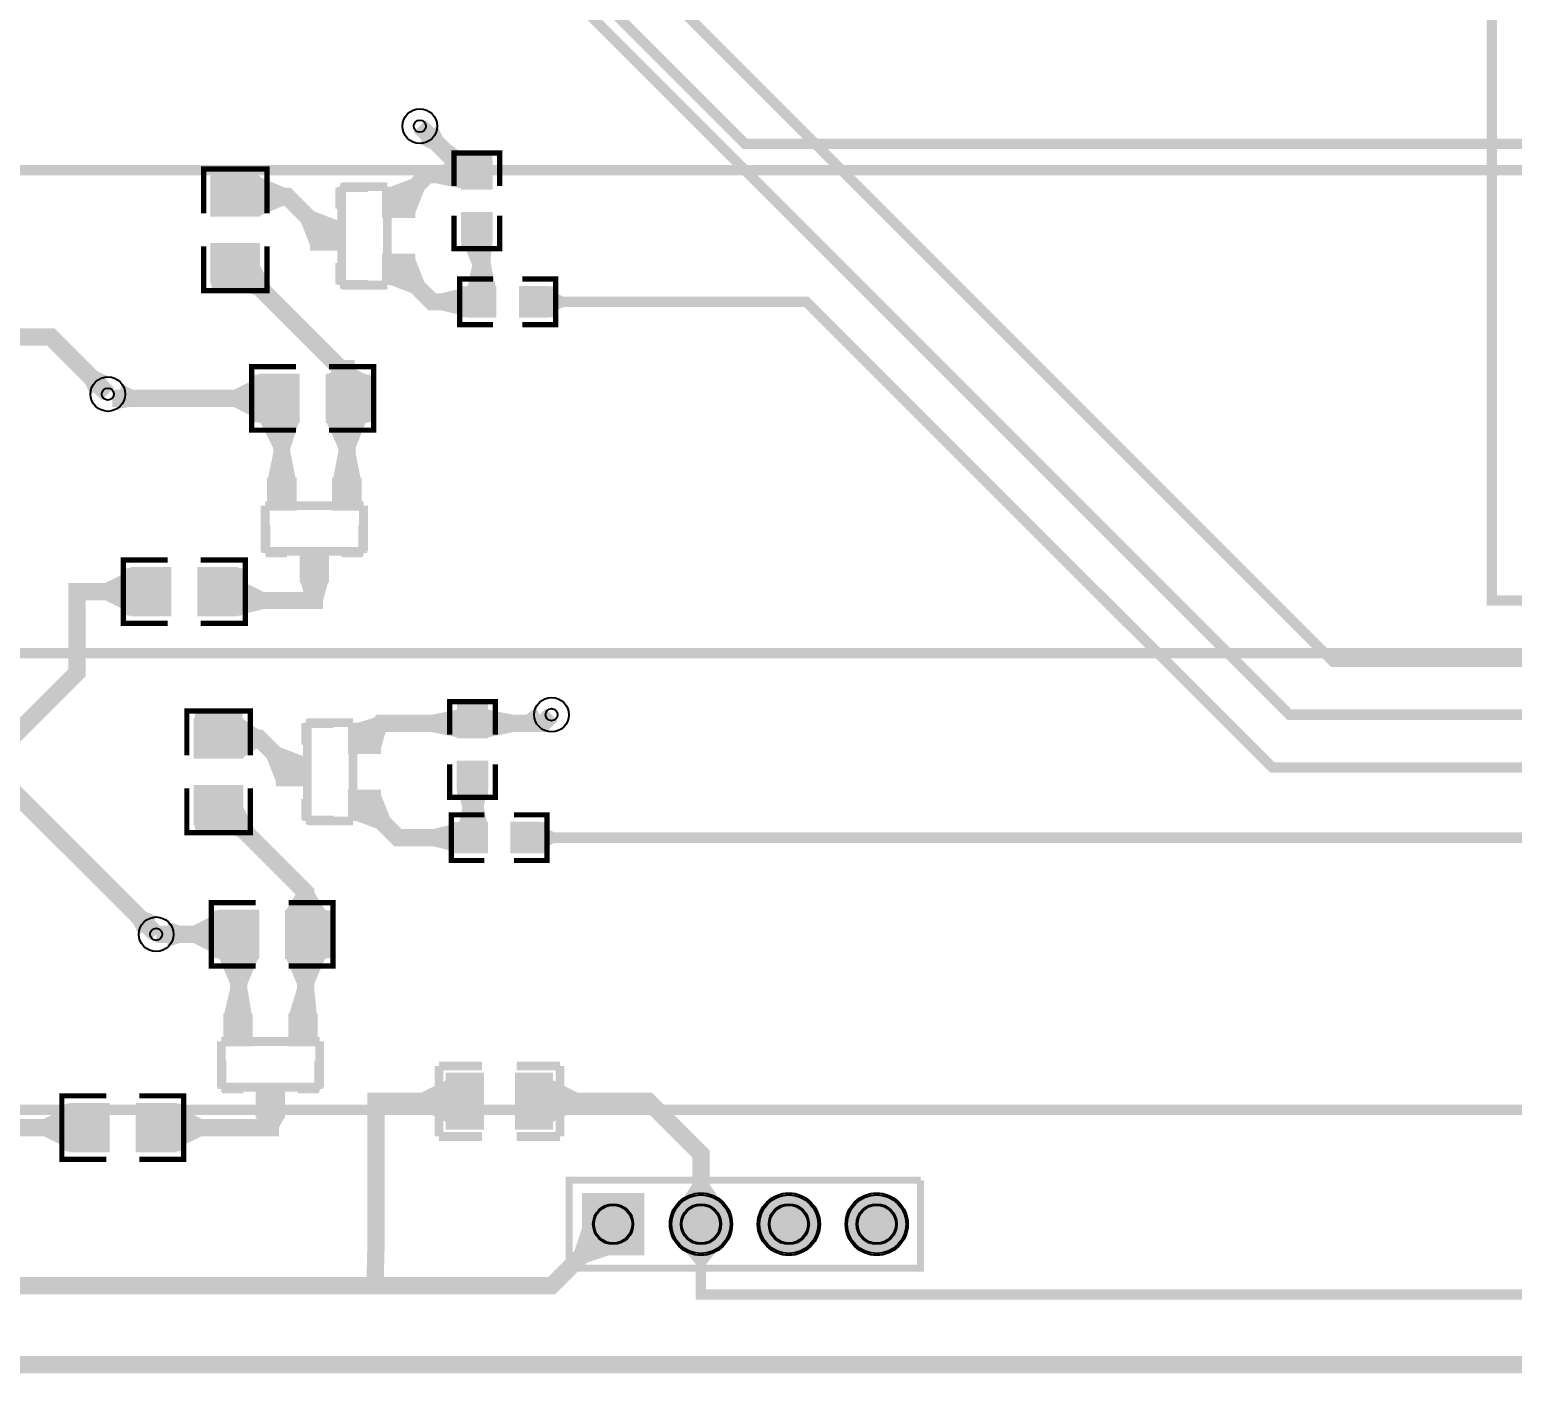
# Model space of a CAD drawing. Header units: millimetres. Extents: x 1 to 169, y 35 to 120.
# Drawn here: x 38.51 to 81.37, y 35.06 to 73.91 of the extents above; entities that cross this region are included whole.
import ezdxf

# ---------------------------------------------------------------- set-up
doc = ezdxf.new("R2010")
doc.units = ezdxf.units.MM
for name, color, linetype, true_color in [('BoardOutline', 7, 'Continuous', 0xff00ff), ('BottomLayer', 7, 'Continuous', 0x0000ff), ('BottomSolderLayer', 7, 'Continuous', 0xaa00ff), ('Document', 7, 'Continuous', 0xffffff), ('Hole', 7, 'Continuous', 0x000000), ('Multi-Layer', 7, 'Continuous', 0xc0c0c0), ('TopLayer', 7, 'Continuous', 0xff0000), ('TopPasterLayer', 7, 'Continuous', 0x808080), ('TopSilkLayer', 7, 'Continuous', 0xffff00), ('TopSolderLayer', 7, 'Continuous', 0x800080)]:
    doc.layers.add(name, color=color, linetype=linetype, true_color=true_color)

msp = doc.modelspace()

# ---------------------------------------------------------------- hatches: boundary and pattern name
at = {"layer": 'BottomLayer'}
for points in [[(40.268, 63.342), (40.798, 63.872), (40.463, 64.031), (40.109, 63.678)], [(41.665, 47.721), (42.195, 48.251), (41.86, 48.41), (41.506, 48.057)]]:
    msp.add_hatch(color=256, dxfattribs=at).paths.add_polyline_path(points)
at = {"layer": 'BottomSolderLayer'}
for points in [[(54.471, 40.271), (56.273, 40.271), (56.273, 38.469), (54.471, 38.469)], [(57.011, 39.37, 1), (58.813, 39.37, 1)], [(59.551, 39.37, 1), (61.353, 39.37, 1)], [(62.091, 39.37, 1), (63.893, 39.37, 1)]]:
    msp.add_hatch(color=256, dxfattribs=at).paths.add_polyline_path(points)
at = {"layer": 'Multi-Layer'}
for points in [[(54.522, 40.22), (56.222, 40.22), (56.222, 38.52), (54.522, 38.52)], [(57.062, 39.37, 1), (58.762, 39.37, 1)], [(59.602, 39.37, 1), (61.302, 39.37, 1)], [(62.142, 39.37, 1), (63.842, 39.37, 1)]]:
    msp.add_hatch(color=256, dxfattribs=at).paths.add_polyline_path(points)
at = {"layer": 'TopLayer'}
for points in [[(49.753, 70.621), (50.283, 71.151), (50.442, 70.816), (50.089, 70.462)], [(51.003, 69.311), (51.295, 70.118), (50.669, 70.589), (50.48, 70.07)], [(51.003, 69.311), (51.003, 70.118), (50.253, 69.965), (50.253, 69.465)], [(51.867, 69.311), (51.003, 69.311), (51.003, 70.118), (51.867, 70.118)], [(43.762, 68.522), (45.139, 68.522), (45.139, 69.654), (43.762, 69.654)], [(45.139, 68.522), (45.139, 69.654), (45.889, 69.338), (45.889, 68.838)], [(48.725, 69.285), (49.624, 68.532), (49.912, 69.269), (49.527, 69.591)], [(48.725, 68.485), (48.725, 69.285), (49.624, 69.285), (49.624, 68.485)], [(46.642, 67.592), (47.541, 68.345), (46.739, 68.652), (46.354, 68.329)], [(51.867, 68.611), (51.003, 68.611), (51.003, 67.805), (51.867, 67.805)], [(46.642, 67.545), (46.642, 68.345), (47.541, 68.345), (47.541, 67.545)], [(43.762, 67.722), (45.139, 67.722), (45.139, 66.589), (43.762, 66.589)], [(51.003, 67.805), (51.867, 67.805), (51.821, 67.055), (51.321, 67.055)], [(48.725, 66.605), (48.725, 67.405), (49.624, 67.405), (49.624, 66.605)], [(49.624, 67.358), (48.725, 66.605), (49.527, 66.299), (49.912, 66.621)], [(45.139, 67.136), (44.014, 66.589), (45.012, 66.24), (45.488, 66.472)], [(51.168, 66.472), (51.974, 66.472), (51.821, 67.222), (51.321, 67.222)], [(51.168, 65.608), (51.168, 66.472), (50.418, 66.29), (50.418, 65.79)], [(51.974, 66.472), (51.974, 65.608), (51.168, 65.608), (51.168, 66.472)], [(52.674, 66.472), (52.674, 65.608), (53.481, 65.608), (53.481, 66.472)], [(53.481, 65.665), (53.481, 66.415), (53.931, 66.19), (53.931, 65.89)], [(45.154, 62.621), (45.154, 63.871), (44.404, 63.496), (44.404, 62.996)], [(46.286, 63.935), (46.286, 62.558), (45.154, 62.558), (45.154, 63.935)], [(48.219, 63.935), (47.086, 63.935), (47.403, 64.108), (47.903, 64.108)], [(47.086, 63.935), (47.086, 62.558), (48.219, 62.558), (48.219, 63.935)], [(41.162, 63.68), (41.022, 62.943), (41.388, 62.996), (41.483, 63.496)], [(46.286, 62.558), (45.171, 62.558), (45.546, 61.808), (46.046, 61.808)], [(47.086, 62.558), (48.219, 62.558), (47.926, 61.808), (47.426, 61.808)], [(45.396, 60.927), (46.196, 60.927), (46.046, 61.677), (45.546, 61.677)], [(47.276, 60.927), (48.076, 60.927), (47.926, 61.677), (47.426, 61.677)], [(46.196, 60.028), (45.396, 60.028), (45.396, 60.927), (46.196, 60.927)], [(48.076, 60.028), (47.276, 60.028), (47.276, 60.927), (48.076, 60.927)], [(47.136, 57.945), (46.336, 57.945), (46.336, 58.844), (47.136, 58.844)], [(42.576, 58.347), (42.576, 56.97), (41.443, 56.97), (41.443, 58.347)], [(43.376, 58.347), (43.376, 56.97), (44.508, 56.97), (44.508, 58.347)], [(41.443, 57.033), (41.443, 58.283), (40.693, 57.908), (40.693, 57.408)], [(44.508, 56.97), (44.508, 58.029), (45.258, 57.654), (45.258, 57.154)], [(47.136, 57.945), (46.336, 57.945), (46.486, 57.404), (46.986, 57.404)], [(47.734, 53.791), (48.633, 53.038), (48.818, 53.671), (48.449, 54.009)], [(50.876, 53.445), (50.876, 54.251), (50.126, 54.098), (50.126, 53.598)], [(51.74, 53.445), (50.876, 53.445), (50.876, 54.251), (51.74, 54.251)], [(51.74, 54.251), (51.74, 53.445), (52.49, 53.598), (52.49, 54.098)], [(53.427, 53.631), (53.147, 54.327), (52.862, 54.098), (53.063, 53.598)], [(43.279, 52.851), (44.656, 52.851), (44.656, 53.984), (43.279, 53.984)], [(44.656, 52.851), (44.656, 53.984), (45.135, 53.667), (45.135, 53.167)], [(47.734, 52.991), (47.734, 53.791), (48.633, 53.791), (48.633, 52.991)], [(45.652, 52.098), (46.551, 52.851), (45.748, 53.158), (45.363, 52.835)], [(45.652, 52.051), (45.652, 52.851), (46.551, 52.851), (46.551, 52.051)], [(51.74, 52.745), (50.876, 52.745), (50.876, 51.938), (51.74, 51.938)], [(43.279, 52.051), (44.656, 52.051), (44.656, 50.919), (43.279, 50.919)], [(47.734, 51.111), (47.734, 51.911), (48.633, 51.911), (48.633, 51.111)], [(48.633, 51.864), (47.734, 51.111), (48.537, 50.805), (48.922, 51.127)], [(50.876, 51.938), (51.74, 51.938), (51.575, 51.188), (51.075, 51.188)], [(44.656, 51.465), (43.532, 50.919), (44.529, 50.57), (45.005, 50.801)], [(50.922, 50.978), (51.729, 50.978), (51.575, 51.728), (51.075, 51.728)], [(50.922, 50.114), (50.922, 50.978), (50.172, 50.796), (50.172, 50.296)], [(51.729, 50.978), (51.729, 50.114), (50.922, 50.114), (50.922, 50.978)], [(52.429, 50.978), (52.429, 50.114), (53.235, 50.114), (53.235, 50.978)], [(53.235, 50.171), (53.235, 50.921), (53.685, 50.696), (53.685, 50.396)], [(47.048, 48.441), (45.916, 48.441), (46.232, 48.97), (46.732, 48.97)], [(45.116, 48.441), (45.116, 47.064), (43.983, 47.064), (43.983, 48.441)], [(45.916, 48.441), (45.916, 47.064), (47.048, 47.064), (47.048, 48.441)], [(42.495, 47.377), (42.495, 48.127), (42.845, 48.002), (42.845, 47.502)], [(43.983, 47.127), (43.983, 48.377), (43.233, 48.002), (43.233, 47.502)], [(45.116, 47.064), (43.983, 47.064), (44.3, 46.314), (44.8, 46.314)], [(45.916, 47.064), (47.048, 47.064), (46.732, 46.314), (46.232, 46.314)], [(44.126, 45.433), (44.926, 45.433), (44.8, 46.183), (44.3, 46.183)], [(46.006, 45.433), (46.806, 45.433), (46.732, 46.183), (46.232, 46.183)], [(44.926, 44.534), (44.126, 44.534), (44.126, 45.433), (44.926, 45.433)], [(46.806, 44.534), (46.006, 44.534), (46.006, 45.433), (46.806, 45.433)], [(45.866, 42.451), (45.066, 42.451), (45.066, 43.35), (45.866, 43.35)], [(50.586, 42.301), (50.586, 43.551), (49.836, 43.176), (49.836, 42.676)], [(51.586, 42.151), (50.586, 42.151), (50.586, 43.701), (51.586, 43.701)], [(53.586, 42.151), (52.586, 42.151), (52.586, 43.701), (53.586, 43.701)], [(53.586, 43.551), (53.586, 42.301), (54.336, 42.676), (54.336, 43.176)], [(39.665, 41.539), (39.665, 42.789), (38.915, 42.414), (38.915, 41.914)], [(40.798, 42.853), (40.798, 41.476), (39.665, 41.476), (39.665, 42.853)], [(41.598, 42.853), (41.598, 41.476), (42.73, 41.476), (42.73, 42.853)], [(42.73, 41.539), (42.73, 42.789), (43.48, 42.414), (43.48, 41.914)], [(45.866, 42.451), (45.066, 42.451), (45.216, 42.164), (45.716, 42.164)], [(58.55, 39.932), (57.275, 39.932), (57.662, 40.527), (58.162, 40.527)], [(55.406, 38.52), (54.522, 39.404), (54.257, 38.608), (54.61, 38.255)], [(58.55, 38.808), (57.275, 38.808), (57.762, 38.213), (58.062, 38.213)]]:
    msp.add_hatch(color=256, dxfattribs=at).paths.add_polyline_path(points)
at = {"layer": 'TopPasterLayer'}
for points in [[(50.985, 70.261), (50.985, 69.411), (51.035, 69.361), (51.285, 69.361), (51.285, 69.661), (51.585, 69.661), (51.585, 69.361), (51.835, 69.361), (51.885, 69.411), (51.885, 70.261), (51.835, 70.311), (51.035, 70.311)], [(43.81, 69.822), (45.09, 69.822), (45.14, 69.772), (45.14, 68.622), (45.09, 68.572), (44.68, 68.567), (44.68, 69.017), (44.23, 69.017), (44.23, 68.577), (43.81, 68.572), (43.76, 68.622), (43.76, 69.772)], [(48.725, 68.485), (48.725, 69.285), (49.624, 69.285), (49.624, 68.485)], [(46.642, 67.545), (46.642, 68.345), (47.541, 68.345), (47.541, 67.545)], [(51.035, 68.561), (51.285, 68.561), (51.285, 68.261), (51.585, 68.261), (51.585, 68.561), (51.835, 68.561), (51.885, 68.511), (51.885, 67.661), (51.835, 67.611), (51.035, 67.611), (50.985, 67.661), (50.985, 68.511)], [(43.81, 67.672), (44.23, 67.672), (44.23, 67.227), (44.68, 67.227), (44.68, 67.667), (45.09, 67.672), (45.14, 67.622), (45.14, 66.472), (45.09, 66.422), (43.81, 66.422), (43.76, 66.472), (43.76, 67.622)], [(48.725, 66.605), (48.725, 67.405), (49.624, 67.405), (49.624, 66.605)], [(51.024, 65.59), (51.874, 65.59), (51.924, 65.64), (51.924, 65.89), (51.624, 65.89), (51.624, 66.19), (51.924, 66.19), (51.924, 66.44), (51.874, 66.49), (51.024, 66.49), (50.974, 66.44), (50.974, 65.64)], [(52.724, 65.64), (52.724, 65.89), (53.024, 65.89), (53.024, 66.19), (52.724, 66.19), (52.724, 66.44), (52.774, 66.49), (53.624, 66.49), (53.674, 66.44), (53.674, 65.64), (53.624, 65.59), (52.774, 65.59)], [(46.236, 63.886), (46.236, 63.466), (45.791, 63.466), (45.791, 63.016), (46.231, 63.016), (46.236, 62.606), (46.186, 62.556), (45.036, 62.556), (44.986, 62.606), (44.986, 63.886), (45.036, 63.936), (46.186, 63.936)], [(48.386, 63.886), (48.386, 62.606), (48.336, 62.556), (47.186, 62.556), (47.136, 62.606), (47.131, 63.016), (47.581, 63.016), (47.581, 63.466), (47.141, 63.466), (47.136, 63.886), (47.186, 63.936), (48.336, 63.936)], [(46.196, 60.028), (45.396, 60.028), (45.396, 60.927), (46.196, 60.927)], [(48.076, 60.028), (47.276, 60.028), (47.276, 60.927), (48.076, 60.927)], [(47.136, 57.945), (46.336, 57.945), (46.336, 58.844), (47.136, 58.844)], [(42.526, 58.298), (42.526, 57.878), (42.081, 57.878), (42.081, 57.428), (42.521, 57.428), (42.526, 57.018), (42.476, 56.968), (41.326, 56.968), (41.276, 57.018), (41.276, 58.298), (41.326, 58.348), (42.476, 58.348)], [(44.676, 58.298), (44.676, 57.018), (44.626, 56.968), (43.476, 56.968), (43.426, 57.018), (43.421, 57.428), (43.871, 57.428), (43.871, 57.878), (43.431, 57.878), (43.426, 58.298), (43.476, 58.348), (44.626, 58.348)], [(50.858, 54.395), (50.858, 53.545), (50.908, 53.495), (51.158, 53.495), (51.158, 53.795), (51.458, 53.795), (51.458, 53.495), (51.708, 53.495), (51.758, 53.545), (51.758, 54.395), (51.708, 54.445), (50.908, 54.445)], [(43.327, 54.151), (44.607, 54.151), (44.657, 54.101), (44.657, 52.951), (44.607, 52.901), (44.197, 52.896), (44.197, 53.346), (43.747, 53.346), (43.747, 52.906), (43.327, 52.901), (43.277, 52.951), (43.277, 54.101)], [(47.734, 52.991), (47.734, 53.791), (48.633, 53.791), (48.633, 52.991)], [(45.652, 52.051), (45.652, 52.851), (46.551, 52.851), (46.551, 52.051)], [(50.908, 52.695), (51.158, 52.695), (51.158, 52.395), (51.458, 52.395), (51.458, 52.695), (51.708, 52.695), (51.758, 52.645), (51.758, 51.795), (51.708, 51.745), (50.908, 51.745), (50.858, 51.795), (50.858, 52.645)], [(43.327, 52.001), (43.747, 52.001), (43.747, 51.556), (44.197, 51.556), (44.197, 51.996), (44.607, 52.001), (44.657, 51.951), (44.657, 50.801), (44.607, 50.751), (43.327, 50.751), (43.277, 50.801), (43.277, 51.951)], [(47.734, 51.111), (47.734, 51.911), (48.633, 51.911), (48.633, 51.111)], [(50.779, 50.096), (51.629, 50.096), (51.679, 50.146), (51.679, 50.396), (51.379, 50.396), (51.379, 50.696), (51.679, 50.696), (51.679, 50.946), (51.629, 50.996), (50.779, 50.996), (50.729, 50.946), (50.729, 50.146)], [(52.479, 50.146), (52.479, 50.396), (52.779, 50.396), (52.779, 50.696), (52.479, 50.696), (52.479, 50.946), (52.529, 50.996), (53.379, 50.996), (53.429, 50.946), (53.429, 50.146), (53.379, 50.096), (52.529, 50.096)], [(45.066, 48.392), (45.066, 47.972), (44.621, 47.972), (44.621, 47.522), (45.061, 47.522), (45.066, 47.112), (45.016, 47.062), (43.866, 47.062), (43.816, 47.112), (43.816, 48.392), (43.866, 48.442), (45.016, 48.442)], [(47.216, 48.392), (47.216, 47.112), (47.166, 47.062), (46.016, 47.062), (45.966, 47.112), (45.961, 47.522), (46.411, 47.522), (46.411, 47.972), (45.971, 47.972), (45.966, 48.392), (46.016, 48.442), (47.166, 48.442)], [(44.926, 44.534), (44.126, 44.534), (44.126, 45.433), (44.926, 45.433)], [(46.806, 44.534), (46.006, 44.534), (46.006, 45.433), (46.806, 45.433)], [(45.866, 42.451), (45.066, 42.451), (45.066, 43.35), (45.866, 43.35)], [(51.586, 42.151), (50.586, 42.151), (50.586, 43.701), (51.586, 43.701)], [(53.586, 42.151), (52.586, 42.151), (52.586, 43.701), (53.586, 43.701)], [(40.748, 42.804), (40.748, 42.384), (40.303, 42.384), (40.303, 41.934), (40.743, 41.934), (40.748, 41.524), (40.698, 41.474), (39.548, 41.474), (39.498, 41.524), (39.498, 42.804), (39.548, 42.854), (40.698, 42.854)], [(42.898, 42.804), (42.898, 41.524), (42.848, 41.474), (41.698, 41.474), (41.648, 41.524), (41.643, 41.934), (42.093, 41.934), (42.093, 42.384), (41.653, 42.384), (41.648, 42.804), (41.698, 42.854), (42.848, 42.854)]]:
    msp.add_hatch(color=256, dxfattribs=at).paths.add_polyline_path(points)
at = {"layer": 'TopSolderLayer'}
for points in [[(51.894, 69.287), (50.976, 69.287), (50.976, 70.141), (51.894, 70.141)], [(43.731, 68.501), (45.169, 68.501), (45.169, 69.675), (43.731, 69.675)], [(48.696, 68.462), (48.696, 69.308), (49.653, 69.308), (49.653, 68.462)], [(51.894, 68.635), (50.976, 68.635), (50.976, 67.781), (51.894, 67.781)], [(46.614, 67.522), (46.614, 68.368), (47.57, 68.368), (47.57, 67.522)], [(43.731, 67.743), (45.169, 67.743), (45.169, 66.568), (43.731, 66.568)], [(48.696, 66.583), (48.696, 67.428), (49.653, 67.428), (49.653, 66.583)], [(51.999, 66.498), (51.999, 65.583), (51.142, 65.583), (51.142, 66.498)], [(52.649, 66.498), (52.649, 65.583), (53.506, 65.583), (53.506, 66.498)], [(46.312, 63.96), (46.312, 62.532), (45.128, 62.532), (45.128, 63.96)], [(47.061, 63.96), (47.061, 62.532), (48.244, 62.532), (48.244, 63.96)], [(46.222, 60.003), (45.371, 60.003), (45.371, 60.953), (46.222, 60.953)], [(48.101, 60.003), (47.25, 60.003), (47.25, 60.953), (48.101, 60.953)], [(47.162, 57.92), (46.311, 57.92), (46.311, 58.87), (47.162, 58.87)], [(42.601, 58.372), (42.601, 56.944), (41.418, 56.944), (41.418, 58.372)], [(43.35, 58.372), (43.35, 56.944), (44.534, 56.944), (44.534, 58.372)], [(51.767, 53.421), (50.849, 53.421), (50.849, 54.275), (51.767, 54.275)], [(43.248, 52.83), (44.687, 52.83), (44.687, 54.005), (43.248, 54.005)], [(47.706, 52.968), (47.706, 53.814), (48.662, 53.814), (48.662, 52.968)], [(45.623, 52.028), (45.623, 52.874), (46.579, 52.874), (46.579, 52.028)], [(51.767, 52.768), (50.849, 52.768), (50.849, 51.915), (51.767, 51.915)], [(43.248, 52.072), (44.687, 52.072), (44.687, 50.898), (43.248, 50.898)], [(47.706, 51.089), (47.706, 51.934), (48.662, 51.934), (48.662, 51.089)], [(51.754, 51.004), (51.754, 50.089), (50.897, 50.089), (50.897, 51.004)], [(52.403, 51.004), (52.403, 50.089), (53.261, 50.089), (53.261, 51.004)], [(45.141, 48.466), (45.141, 47.038), (43.958, 47.038), (43.958, 48.466)], [(45.89, 48.466), (45.89, 47.038), (47.074, 47.038), (47.074, 48.466)], [(44.952, 44.509), (44.101, 44.509), (44.101, 45.458), (44.952, 45.458)], [(46.831, 44.509), (45.98, 44.509), (45.98, 45.458), (46.831, 45.458)], [(51.637, 42.1), (50.535, 42.1), (50.535, 43.752), (51.637, 43.752)], [(53.637, 42.1), (52.535, 42.1), (52.535, 43.752), (53.637, 43.752)], [(45.892, 42.426), (45.041, 42.426), (45.041, 43.376), (45.892, 43.376)], [(40.823, 42.878), (40.823, 41.45), (39.64, 41.45), (39.64, 42.878)], [(41.572, 42.878), (41.572, 41.45), (42.756, 41.45), (42.756, 42.878)], [(54.471, 40.271), (56.273, 40.271), (56.273, 38.469), (54.471, 38.469)], [(57.011, 39.37, 1), (58.813, 39.37, 1)], [(59.551, 39.37, 1), (61.353, 39.37, 1)], [(62.091, 39.37, 1), (63.893, 39.37, 1)]]:
    msp.add_hatch(color=256, dxfattribs=at).paths.add_polyline_path(points)

# ---------------------------------------------------------------- linework, layer by layer
at = {"layer": 'BoardOutline', "const_width": 0.254}
msp.add_lwpolyline([(168.91, 35.56), (1.778, 35.306), (1.778, 118.618), (84.836, 118.618), (169.164, 118.364), (168.91, 35.56)], close=True, dxfattribs=at)
at = {"layer": 'BottomLayer'}
for points, const_width in [([(30.734, 82.55), (47.244, 82.55), (59.182, 70.612), (94.488, 70.612)], 0.3), ([(31.242, 69.596), (31.496, 69.85), (93.472, 69.85)], 0.3), ([(19.812, 67.564), (30.226, 67.564), (32.766, 65.024), (39.116, 65.024), (40.767, 63.373)], 0.5), ([(6.35, 51.816), (6.35, 48.26), (11.938, 42.672), (87.122, 42.672), (104.14, 59.69), (104.14, 61.722)], 0.3), ([(36.068, 56.642), (36.83, 55.88), (94.996, 55.88), (94.996, 61.214), (96.52, 61.214)], 0.3), ([(24.892, 55.372), (24.892, 53.34), (25.654, 52.578), (37.338, 52.578), (42.164, 47.752)], 0.5)]:
    msp.add_lwpolyline(points, dxfattribs=dict(at, const_width=const_width))
at = {"layer": 'BottomSolderLayer'}
for centre, radius in [((55.372, 39.37), 0.583), ((57.912, 39.37), 0.901), ((57.912, 39.37), 0.583), ((60.452, 39.37), 0.901), ((60.452, 39.37), 0.583), ((62.992, 39.37), 0.901), ((62.992, 39.37), 0.583)]:
    msp.add_circle(centre, radius, dxfattribs=at)
at = {"layer": 'Document', "const_width": 0.254}
for points in [[(47.523, 69.368), (48.844, 69.368)], [(47.523, 66.523), (47.523, 69.368)], [(48.844, 69.368), (48.844, 66.523)], [(48.844, 66.523), (47.523, 66.523)], [(45.314, 58.827), (45.314, 60.147)], [(45.314, 60.147), (48.158, 60.147)], [(48.158, 60.147), (48.158, 58.827)], [(48.158, 58.827), (45.314, 58.827)], [(46.533, 53.874), (47.854, 53.874)], [(46.533, 51.029), (46.533, 53.874)], [(47.854, 53.874), (47.854, 51.029)], [(47.854, 51.029), (46.533, 51.029)], [(44.044, 43.332), (44.044, 44.653)], [(44.044, 44.653), (46.888, 44.653)], [(46.888, 44.653), (46.888, 43.332)], [(46.888, 43.332), (44.044, 43.332)]]:
    msp.add_lwpolyline(points, dxfattribs=at)
at = {"layer": 'Hole'}
for centre in [(49.784, 71.12), (40.767, 63.373), (53.594, 54.102), (42.164, 47.752)]:
    msp.add_circle(centre, 0.175, dxfattribs=at)
at = {"layer": 'Multi-Layer'}
for centre, radius in [((49.784, 71.12), 0.5), ((40.767, 63.373), 0.5), ((53.594, 54.102), 0.5), ((42.164, 47.752), 0.5), ((55.372, 39.37), 0.55), ((57.912, 39.37), 0.85), ((57.912, 39.37), 0.55), ((60.452, 39.37), 0.85), ((60.452, 39.37), 0.55), ((62.992, 39.37), 0.85), ((62.992, 39.37), 0.55)]:
    msp.add_circle(centre, radius, dxfattribs=at)
at = {"layer": 'TopLayer'}
for points, const_width in [([(77.978, 55.626), (76.2, 55.626), (38.354, 93.472), (30.979, 93.472)], 0.3), ([(43.933, 82.804), (46.228, 82.804), (74.93, 54.102), (92.964, 54.102), (97.536, 58.166)], 0.3), ([(101.237, 63.576), (101.237, 60.198), (95.504, 60.198), (92.202, 57.404), (80.772, 57.404), (80.772, 75.438), (63.23, 75.438)], 0.3), ([(51.435, 69.715), (51.19, 69.715), (49.784, 71.12)], 0.5), ([(49.174, 68.885), (50.004, 69.715), (51.435, 69.715)], 0.5), ([(44.45, 69.088), (45.949, 69.088), (47.092, 67.945)], 0.5), ([(51.571, 66.04), (51.571, 68.072), (51.435, 68.208)], 0.5), ([(44.45, 67.156), (47.498, 64.108), (47.653, 64.108), (47.653, 63.246)], 0.5), ([(49.174, 67.005), (50.14, 66.04), (51.571, 66.04)], 0.5), ([(53.077, 66.04), (55.118, 66.04)], 0.3), ([(55.118, 66.04), (60.96, 66.04), (74.422, 52.578), (93.726, 52.578), (99.314, 58.166)], 0.3), ([(105.08, 65.018), (107.955, 65.018), (109.728, 63.245), (109.728, 62.738), (84.328, 37.338), (57.912, 37.338), (57.912, 39.37)], 0.3), ([(40.894, 63.246), (45.72, 63.246)], 0.5), ([(45.72, 63.246), (45.796, 63.17), (45.796, 60.478)], 0.5), ([(47.676, 60.478), (47.676, 63.223), (47.653, 63.246)], 0.5), ([(102.037, 63.576), (102.037, 59.436), (96.774, 59.436), (92.71, 55.626), (77.978, 55.626)], 0.3), ([(100.439, 58.663), (100.439, 57.513), (93.472, 50.546), (54.864, 50.546)], 0.3), ([(43.942, 57.658), (43.942, 57.404), (46.736, 57.404), (46.736, 58.395)], 0.5), ([(12.192, 51.816), (17.78, 51.816), (17.78, 45.72), (30.277, 45.72), (39.878, 55.321), (39.878, 57.658), (42.01, 57.658)], 0.5), ([(48.184, 53.391), (48.641, 53.848), (51.308, 53.848)], 0.5), ([(51.308, 53.848), (53.34, 53.848), (53.594, 54.102)], 0.5), ([(46.101, 52.451), (45.135, 53.417), (43.967, 53.417)], 0.5), ([(51.325, 50.546), (51.325, 52.341), (51.308, 52.341)], 0.5), ([(43.967, 51.485), (46.482, 48.97), (46.482, 47.752)], 0.5), ([(48.184, 51.511), (49.149, 50.546), (51.325, 50.546)], 0.5), ([(52.832, 50.546), (54.864, 50.546)], 0.3), ([(12.192, 49.276), (15.24, 49.276), (15.24, 44.45), (17.526, 42.164), (40.232, 42.164)], 0.5), ([(42.164, 47.752), (44.55, 47.752)], 0.5), ([(44.526, 44.983), (44.55, 45.007), (44.55, 47.752)], 0.5), ([(46.406, 44.983), (46.482, 45.06), (46.482, 47.752)], 0.5), ([(42.164, 42.164), (45.466, 42.164), (45.466, 42.901)], 0.5), ([(51.086, 42.926), (48.514, 42.926), (48.514, 38.608), (48.489, 37.592)], 0.5), ([(53.086, 42.926), (56.388, 42.926), (57.912, 41.402), (57.912, 39.37)], 0.5), ([(18.034, 37.592), (53.594, 37.592), (55.372, 39.37)], 0.5)]:
    msp.add_lwpolyline(points, dxfattribs=dict(at, const_width=const_width))
at = {"layer": 'TopSilkLayer', "const_width": 0.5}
msp.add_lwpolyline([(169.164, 118.618), (169.164, 118.618), (1.524, 118.872), (1.524, 35.306), (169.164, 35.306), (169.164, 118.618)], close=True, dxfattribs=at)
at = {"layer": 'TopSilkLayer'}
for points, const_width in [([(52.096, 69.387), (52.096, 70.346), (50.774, 70.346), (50.774, 69.387)], 0.152), ([(43.533, 68.598), (43.533, 69.883), (45.367, 69.883), (45.367, 68.598)], 0.152), ([(47.473, 68.733), (47.473, 69.342)], 0.254), ([(47.473, 69.342), (48.285, 69.342)], 0.254), ([(52.096, 68.535), (52.096, 67.576), (50.774, 67.576), (50.774, 68.535)], 0.152), ([(43.533, 67.646), (43.533, 66.361), (45.367, 66.361), (45.367, 67.646)], 0.152), ([(47.473, 67.158), (47.473, 66.548)], 0.254), ([(47.473, 66.548), (48.285, 66.548)], 0.254), ([(51.898, 66.701), (50.939, 66.701), (50.939, 65.38), (51.898, 65.38)], 0.152), ([(52.75, 66.701), (53.709, 66.701), (53.709, 65.38), (52.75, 65.38)], 0.152), ([(46.21, 64.163), (44.925, 64.163), (44.925, 62.329), (46.21, 62.329)], 0.152), ([(47.163, 64.163), (48.447, 64.163), (48.447, 62.329), (47.163, 62.329)], 0.152), ([(45.339, 58.776), (45.339, 59.589)], 0.254), ([(48.133, 58.776), (48.133, 59.589)], 0.254), ([(45.949, 58.776), (45.339, 58.776)], 0.254), ([(47.523, 58.776), (48.133, 58.776)], 0.254), ([(42.5, 58.575), (41.215, 58.575), (41.215, 56.741), (42.5, 56.741)], 0.152), ([(43.452, 58.575), (44.737, 58.575), (44.737, 56.741), (43.452, 56.741)], 0.152), ([(51.969, 53.521), (51.969, 54.48), (50.647, 54.48), (50.647, 53.521)], 0.152), ([(43.05, 52.927), (43.05, 54.212), (44.885, 54.212), (44.885, 52.927)], 0.152), ([(46.482, 53.239), (46.482, 53.848)], 0.254), ([(46.482, 53.848), (47.295, 53.848)], 0.254), ([(51.969, 52.669), (51.969, 51.71), (50.647, 51.71), (50.647, 52.669)], 0.152), ([(43.05, 51.975), (43.05, 50.69), (44.885, 50.69), (44.885, 51.975)], 0.152), ([(46.482, 51.664), (46.482, 51.054)], 0.254), ([(46.482, 51.054), (47.295, 51.054)], 0.254), ([(51.653, 51.207), (50.694, 51.207), (50.694, 49.885), (51.653, 49.885)], 0.152), ([(52.505, 51.207), (53.464, 51.207), (53.464, 49.885), (52.505, 49.885)], 0.152), ([(45.04, 48.669), (43.755, 48.669), (43.755, 46.835), (45.04, 46.835)], 0.152), ([(45.992, 48.669), (47.277, 48.669), (47.277, 46.835), (45.992, 46.835)], 0.152), ([(44.069, 43.282), (44.069, 44.094)], 0.254), ([(46.863, 43.282), (46.863, 44.094)], 0.254), ([(51.586, 43.946), (50.336, 43.946)], 0.254), ([(50.336, 41.906), (50.336, 43.946)], 0.254), ([(52.586, 43.946), (53.836, 43.946)], 0.254), ([(53.836, 41.906), (53.836, 43.946)], 0.254), ([(44.679, 43.282), (44.069, 43.282)], 0.254), ([(46.253, 43.282), (46.863, 43.282)], 0.254), ([(40.722, 43.081), (39.437, 43.081), (39.437, 41.247), (40.722, 41.247)], 0.152), ([(41.674, 43.081), (42.959, 43.081), (42.959, 41.247), (41.674, 41.247)], 0.152), ([(51.586, 41.906), (50.336, 41.906)], 0.254), ([(52.586, 41.906), (53.836, 41.906)], 0.254), ([(64.262, 40.64), (64.262, 38.1), (54.102, 38.1), (54.102, 40.64), (56.007, 40.64)], 0.203), ([(64.262, 40.64), (56.007, 40.64)], 0.203)]:
    msp.add_lwpolyline(points, dxfattribs=dict(at, const_width=const_width))
at = {"layer": 'TopSolderLayer'}
for centre, radius in [((55.372, 39.37), 0.583), ((57.912, 39.37), 0.901), ((57.912, 39.37), 0.583), ((60.452, 39.37), 0.901), ((60.452, 39.37), 0.583), ((62.992, 39.37), 0.901), ((62.992, 39.37), 0.583)]:
    msp.add_circle(centre, radius, dxfattribs=at)

doc.saveas('drawing.dxf')
